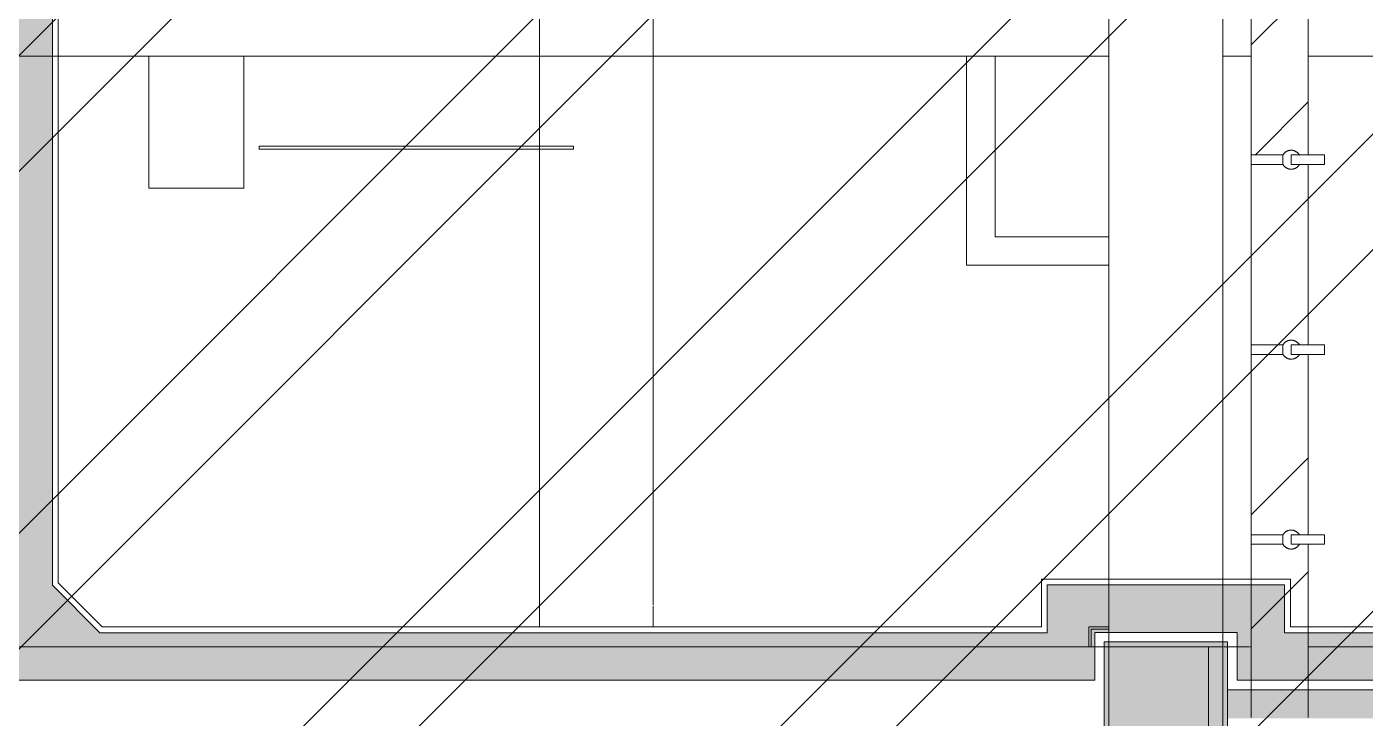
# Model space of a CAD drawing. Header units: millimetres. Extents: x -57519 to 497916, y -349472 to 446842.
# Drawn here: x 331103 to 338153, y 15947 to 19588 of the extents above; entities that cross this region are included whole.
import ezdxf

# ---------------------------------------------------------------- set-up
doc = ezdxf.new("R2010")
doc.units = ezdxf.units.MM
for name, color, linetype, lineweight in [('A-CLNG', 13, 'Continuous', 5), ('A-DETL-GENF', 92, 'Continuous', 5), ('A-FLOR', 192, 'Continuous', 5), ('A-GENM', 13, 'Continuous', 5), ('A-WALL', 113, 'Continuous', 20), ('A-WALL-PATT', 111, 'Continuous', 20), ('S-COLS', 52, 'Continuous', 20)]:
    doc.layers.add(name, color=color, linetype=linetype, lineweight=lineweight)
pattern_1 = [(45, (248763.4, 0), (-1237.437, 1237.437), []), (45, (248763.4, 1875), (-1237.437, 1237.437), [])]

# ---------------------------------------------------------------- blocks, each defined once
blk = doc.blocks.new('Walls 10 - Walls 10-7226506-SITE COVERAGE')
at = {"layer": 'A-WALL-PATT', "lineweight": 5}
h = blk.add_hatch(dxfattribs=at)
h.set_pattern_fill('FP_19', color=256, style=0, pattern_type=2)
h.set_pattern_definition(pattern_1)
h.paths.add_polyline_path([(89089.3, 14444.2), (89089.3, 14863.2), (88999.3, 14868.6), (88999.3, 14913.2), (89089.3, 14913.2), (89089.3, 15863.2), (88999.3, 15868.6), (88999.3, 15913.2), (89089.3, 15913.2), (89089.3, 15947.5), (88789.3, 15947.5), (88791.5, 15913.2), (88956, 15907.7), (88956, 15863.8), (88789.3, 15863.2), (88789.3, 14913.2), (88956, 14907.7), (88956, 14863.8), (88789.3, 14863.2), (88789.3, 14444.2)], flags=0)
h.paths.add_polyline_path([(89089.3, 16097.5), (89089.3, 16147.5), (88789.3, 16147.5), (88789.3, 16097.5), (89064.4, 16097.5)], flags=0)
h.paths.add_polyline_path([(89059.8, 16397.5), (89089.3, 16397.5), (89089.3, 16863.2), (88999.3, 16868.6), (88999.3, 16913.2), (89089.3, 16913.2), (89089.3, 17863.2), (88999.3, 17868.6), (88999.3, 17913.2), (89089.3, 17913.2), (89089.3, 18863.2), (88999.3, 18868.6), (88999.3, 18913.2), (89089.3, 18913.2), (89089.3, 19863.2), (88999.3, 19868.6), (88999.3, 19913.2), (89089.3, 19913.2), (89089.3, 20863.2), (88999.3, 20863.2), (88999.3, 20913.2), (89089.3, 20913.2), (89089.3, 21207.5), (88789.3, 21207.5), (88789.3, 20913.2), (88956, 20907.7), (88956, 20863.8), (88789.3, 20863.2), (88789.3, 19913.2), (88956, 19907.7), (88956, 19863.8), (88789.3, 19863.2), (88789.3, 18913.2), (88956, 18907.7), (88956, 18863.8), (88789.3, 18863.2), (88789.3, 17913.2), (88956, 17907.7), (88956, 17863.8), (88789.3, 17863.2), (88789.3, 16913.2), (88956, 16907.7), (88956, 16863.8), (88789.3, 16863.2), (88789.3, 16649.2), (88964.3, 16649.2), (88964.3, 16397.5)], flags=0)
h.paths.add_polyline_path([(88789.3, 21457.5), (89089.3, 21457.5), (89089.3, 21863.2), (88999.3, 21863.2), (88999.3, 21913.2), (89089.3, 21913.2), (89089.3, 22863.2), (88999.3, 22863.2), (88999.3, 22913.2), (89089.3, 22913.2), (89089.3, 23863.2), (88999.3, 23868.6), (88999.3, 23913.2), (89089.3, 23913.2), (89089.3, 24863.2), (88999.3, 24868.6), (88999.3, 24913.2), (89089.3, 24913.2), (89089.3, 25307.5), (88789.3, 25307.5), (88789.3, 24913.2), (88956, 24907.7), (88956, 24863.8), (88789.3, 24863.2), (88789.3, 23913.2), (88956, 23907.7), (88956, 23863.8), (88789.3, 23863.2), (88789.3, 22913.2), (88956, 22907.7), (88956, 22863.8), (88789.3, 22863.2), (88789.3, 21913.2), (88956, 21907.7), (88956, 21863.8), (88789.3, 21863.2), (88789.3, 21839.1)], flags=0)
h.paths.add_polyline_path([(88923.2, 25457.5), (89089.3, 25457.5), (89089.3, 25863.2), (88999.3, 25868.6), (88999.3, 25913.2), (89089.3, 25913.2), (89089.3, 26863.2), (88999.3, 26868.6), (88999.3, 26913.2), (89089.3, 26913.2), (89089.3, 27863.2), (88999.3, 27868.6), (88999.3, 27913.2), (89089.3, 27913.2), (89089.3, 28857.5), (88789.3, 28857.5), (88789.3, 27913.2), (88956, 27907.7), (88956, 27863.8), (88789.3, 27863.2), (88789.3, 26913.2), (88956, 26907.7), (88956, 26863.8), (88789.3, 26863.2), (88789.3, 25913.2), (88956, 25907.7), (88956, 25863.8), (88789.3, 25863.2), (88789.3, 25457.5)], flags=0)
h.paths.add_polyline_path([(88789.3, 29007.5), (89089.3, 29007.5), (89089.3, 29863.2), (88999.3, 29868.6), (88999.3, 29913.2), (89089.3, 29913.2), (89089.3, 30863.2), (88999.3, 30868.6), (88999.3, 30913.2), (89089.3, 30913.2), (89089.3, 31863.2), (88999.3, 31868.6), (88999.3, 31913.2), (89089.3, 31913.2), (89089.3, 32863.2), (88999.3, 32868.6), (88999.3, 32913.2), (89089.3, 32913.2), (89089.3, 33863.2), (88999.3, 33868.6), (88999.3, 33913.2), (89089.3, 33913.2), (89089.3, 34632.5), (88139.3, 34632.5), (88139.3, 35647.5), (88114.3, 35647.5), (88114.3, 35797.5), (88139.3, 35797.5), (88139.3, 37247.5), (87839.3, 37247.5), (87839.3, 34332.5), (88789.3, 34332.5), (88789.3, 33913.2), (88956, 33907.7), (88956, 33863.8), (88789.3, 33863.2), (88789.3, 32913.2), (88956, 32907.7), (88956, 32863.8), (88789.3, 32863.2), (88789.3, 31913.2), (88956, 31907.7), (88956, 31863.8), (88789.3, 31863.2), (88789.3, 30913.2), (88956, 30907.7), (88956, 30863.8), (88789.3, 30863.2), (88789.3, 29913.2), (88956, 29907.7), (88956, 29863.8), (88789.3, 29863.2), (88789.3, 29199.4)], flags=0)
h.paths.add_polyline_path([(88139.3, 37397.5), (88139.3, 37897.5), (87839.3, 37897.5), (87839.3, 37397.5), (87979.8, 37397.5)], flags=0)
h.paths.add_polyline_path([(87839.3, 38047.5), (88139.3, 38047.5), (88139.3, 40132.5), (86739.3, 40132.5), (86739.3, 40967.5), (86649.3, 40972.9), (86649.3, 41017.5), (86739.3, 41017.5), (86739.3, 41967.5), (86649.3, 41972.9), (86649.3, 42017.5), (86739.3, 42017.5), (86739.3, 42547.5), (86569.3, 42547.5), (86569.3, 42017), (86606, 42012), (86606, 41968.1), (86569.3, 41967.5), (86569.3, 41017), (86606, 41012), (86606, 40968.1), (86569.3, 40967.5), (86569.3, 40807.5), (86469.3, 40807.5), (86469.3, 40967.6), (86439.3, 40967.5), (86439.3, 40017.5), (86606, 40012), (86606, 39968.1), (86439.3, 39967.5), (86439.3, 39832.5), (87839.3, 39832.5), (87839.3, 38326.2)], flags=0)
h.paths.add_polyline_path([(86818.5, 39967.5), (86649.3, 39972.9), (86649.3, 40017.5), (86824.2, 40017.5), (86824.2, 39967.5)], flags=0)
h.paths.add_polyline_path([(86469.3, 41017.4), (86469.3, 41967.6), (86439.3, 41967.5), (86439.3, 41017.5)], flags=0)
h.paths.add_polyline_path([(86469.3, 42017.4), (86469.3, 42547.5), (86439.3, 42547.5), (86439.3, 42017.5)], flags=0)
h.paths.add_polyline_path([(86660.6, 42697.5), (86739.3, 42697.5), (86739.3, 42967.5), (86649.3, 42972.9), (86650.8, 43017.5), (86739.3, 43017.5), (86739.3, 43197.5), (86569.3, 43197.5), (86569.3, 43017), (86606, 43012), (86606, 42968.1), (86569.3, 42967.5), (86569.3, 42697.5)], flags=0)
h.paths.add_polyline_path([(86469.3, 42697.5), (86469.3, 42967.6), (86439.3, 42967.5), (86439.3, 42697.5)], flags=0)
h.paths.add_polyline_path([(86469.3, 43017.4), (86469.3, 43197.5), (86439.3, 43197.5), (86439.3, 43017.5)], flags=0)
h.paths.add_polyline_path([(86469.3, 43347.5), (86469.3, 43967.6), (86439.3, 43967.5), (86439.3, 43347.5)], flags=0)
h.paths.add_polyline_path([(86569.3, 43347.5), (86739.3, 43347.5), (86739.3, 43967.5), (86649.3, 43967.5), (86649.3, 44017.5), (86739.3, 44017.5), (86739.3, 44967.5), (86649.3, 44972.9), (86649.3, 45017.5), (86739.3, 45017.5), (86739.3, 45967.5), (86649.3, 45972.9), (86649.3, 46017.5), (86739.3, 46017.5), (86739.3, 46967.5), (86649.3, 46972.9), (86649.3, 47017.5), (86739.3, 47017.5), (86739.3, 47687.5), (86569.3, 47687.5), (86569.3, 47017), (86606, 47012), (86606, 46968.1), (86569.3, 46967.5), (86569.3, 46017), (86606, 46012), (86606, 45968.1), (86569.3, 45967.5), (86569.3, 45017), (86606, 45012), (86606, 44968.1), (86569.3, 44967.5), (86569.3, 44017), (86606, 44012), (86606, 43968.1), (86569.3, 43967.5), (86569.3, 43625.6)], flags=0)
h.paths.add_polyline_path([(86469.3, 44017.4), (86469.3, 44967.6), (86439.3, 44967.5), (86439.3, 44017.5)], flags=0)
h.paths.add_polyline_path([(86469.3, 45017.4), (86469.3, 45967.6), (86439.3, 45967.5), (86439.3, 45017.5)], flags=0)
h.paths.add_polyline_path([(86469.3, 46017.4), (86469.3, 46967.6), (86439.3, 46967.5), (86439.3, 46017.5)], flags=0)
h.paths.add_polyline_path([(86469.3, 47017.4), (86469.3, 47687.5), (86439.3, 47687.5), (86439.3, 47017.5)], flags=0)
h.paths.add_polyline_path([(86439.3, 47837.5), (86469.3, 47837.5), (86469.3, 47967.6), (86439.3, 47967.5)], flags=0)
h.paths.add_polyline_path([(86739.3, 47837.5), (86739.3, 47967.5), (86649.3, 47972.9), (86649.3, 48017.5), (86739.3, 48017.5), (86739.3, 48337.5), (86569.3, 48336.2), (86569.3, 48017), (86606, 48012), (86606, 47968.1), (86569.3, 47967.5), (86569.3, 47837.5), (86729.8, 47837.5)], flags=0)
h.paths.add_polyline_path([(86469.3, 48017.4), (86469.3, 48337.5), (86439.3, 48336.2), (86439.3, 48017.5)], flags=0)
h.paths.add_polyline_path([(86469.3, 48487.5), (86468.1, 48967.6), (86439.3, 48967.5), (86439.3, 48487.5)], flags=0)
h.paths.add_polyline_path([(86569.3, 48487.5), (86739.3, 48487.5), (86739.3, 48967.5), (86649.3, 48972.9), (86649.3, 49017.5), (86739.3, 49017.5), (86739.3, 49907.5), (86569.3, 49907.5), (86569.3, 49017), (86606, 49012), (86606, 48968.1), (86569.3, 48967.5), (86569.3, 48925)], flags=0)
h.paths.add_polyline_path([(86469.3, 49017.4), (86469.3, 49907.5), (86439.3, 49907.5), (86439.3, 49017.5), (86466.6, 49017.4)], flags=0)
h = blk.add_hatch(dxfattribs=at)
h.set_pattern_fill('FP_19', color=256, style=0, pattern_type=2)
h.set_pattern_definition(pattern_1)
h.paths.add_polyline_path([(89089.3, 15947.5), (89089.3, 16097.5), (88789.3, 16097.5), (88789.3, 15947.5), (89066.6, 15947.5)], flags=0)
h.paths.add_polyline_path([(89089.3, 16147.5), (89089.3, 16397.5), (88964.3, 16399.2), (88964.3, 16649.2), (88789.3, 16649.2), (88789.3, 16147.5), (89063.6, 16147.5)], flags=0)
h.paths.add_polyline_path([(89089.3, 21207.5), (89089.3, 21457.5), (88789.3, 21457.5), (88789.3, 21207.5), (88987.3, 21207.5)], flags=0)
h.paths.add_polyline_path([(88925.4, 25307.5), (89089.3, 25307.5), (89089.3, 25457.5), (88789.3, 25457.5), (88789.3, 25307.5)], flags=0)
h.paths.add_polyline_path([(88956, 28857.5), (88999.3, 28863.2), (88999.3, 28913.2), (89089.3, 28913.4), (89089.3, 29007.5), (88789.3, 29007.5), (88789.3, 28913.2), (88956, 28907.7), (88956, 28863.8), (88789.3, 28857.5), (88871.9, 28857.5)], flags=0)
h.paths.add_polyline_path([(88114.3, 35647.5), (88139.3, 35647.5), (88139.3, 35797.5), (88114.3, 35797.5), (88114.3, 35676.5)], flags=0)
h.paths.add_polyline_path([(87839.3, 37247.5), (88139.3, 37247.5), (88139.3, 37397.5), (87839.3, 37397.5), (87839.3, 37332.8)], flags=0)
h.paths.add_polyline_path([(87938.5, 37897.5), (88139.3, 37897.5), (88139.3, 38047.5), (87839.3, 38047.5), (87839.3, 37897.5)], flags=0)
h.paths.add_polyline_path([(86665.2, 42547.5), (86739.3, 42547.5), (86739.3, 42697.5), (86569.3, 42697.5), (86569.3, 42547.5)], flags=0)
h.paths.add_polyline_path([(86469.3, 42547.5), (86469.3, 42697.5), (86439.3, 42697.5), (86439.3, 42547.5)], flags=0)
h.paths.add_polyline_path([(86439.3, 43197.5), (86469.3, 43197.5), (86469.3, 43347.5), (86439.3, 43347.5), (86439.3, 43331.2)], flags=0)
h.paths.add_polyline_path([(86739.3, 43197.5), (86739.3, 43347.5), (86569.3, 43347.5), (86569.3, 43197.5), (86645.2, 43197.5)], flags=0)
h.paths.add_polyline_path([(86469.3, 47687.5), (86469.3, 47837.5), (86439.3, 47837.5), (86439.3, 47687.5)], flags=0)
h.paths.add_polyline_path([(86739.3, 47687.5), (86739.3, 47837.5), (86569.3, 47837.5), (86569.3, 47687.5)], flags=0)
h.paths.add_polyline_path([(86439.3, 48337.5), (86469.3, 48337.5), (86469.3, 48487.5), (86439.3, 48487.5), (86439.3, 48436.7)], flags=0)
h.paths.add_polyline_path([(86739.3, 48337.5), (86739.3, 48487.5), (86569.3, 48487.5), (86569.3, 48337.5)], flags=0)
at = {"layer": 'A-WALL', "lineweight": 5}
for p, q in [((88789.3, 18912.3), (88789.3, 19864)), ((89089.3, 19863.2), (89089.3, 18913.2)), ((88789.3, 18875.7), (88789.3, 18894.6)), ((88789.3, 17912.3), (88789.3, 18864)), ((89089.3, 18863.2), (89089.3, 17913.2)), ((88789.3, 17875.7), (88789.3, 17900.7)), ((88789.3, 16912.3), (88789.3, 17864)), ((89089.3, 17863.2), (89089.3, 16913.2)), ((88789.3, 16875.7), (88789.3, 16900.7)), ((88789.3, 16649.2), (88789.3, 16864)), ((89089.3, 16863.2), (89089.3, 16397.5)), ((88789.3, 16147.5), (88789.3, 16649.2)), ((89089.3, 16397.5), (89089.3, 16147.5)), ((88789.3, 16097.5), (88789.3, 16147.5)), ((89089.3, 16147.5), (89089.3, 16097.5)), ((88789.3, 15950.9), (88789.3, 16097.5)), ((89089.3, 16097.5), (89089.3, 15950.9))]:
    blk.add_line(p, q, dxfattribs=at)
blk = doc.blocks.new('DLN_Banner hook - DLN_Banner hook-V289-SITE COVERAGE')
at = {"layer": 'A-GENM'}
for p, q in [((-25, 0), (25, 0)), ((12.5, 0), (-12.5, 0)), ((-25, 0), (-25, -166.7)), ((25, -166.7), (25, 0)), ((-24.4, -166.7), (-25, -166.7)), ((-25, -166.7), (0, -166.7)), ((-25, -384.9), (-25, -210)), ((-25, -210), (25, -210)), ((0, -166.7), (25, -166.7)), ((25, -166.7), (24.4, -166.7)), ((25, -210), (25, -384.9)), ((-25, -385.6), (25, -385.6))]:
    blk.add_line(p, q, dxfattribs=at)
at = {"layer": 'A-GENM', "flags": 128}
for points in [[(-49.6, -203.7), (-49.8, -205.6), (-49.9, -207.6), (-50, -209.6), (-50, -211.6)], [(-41.1, -181.5), (-42.2, -183.1), (-43.2, -184.8), (-44.2, -186.6), (-45.1, -188.4), (-45.9, -190.2), (-46.7, -192), (-47.3, -193.9), (-48, -195.8), (-48.5, -197.8), (-48.9, -199.7), (-49.3, -201.7), (-49.6, -203.7)], [(-38.7, -178.3), (-39.9, -179.9), (-41.1, -181.5)], [(-25, -166.7), (-26.7, -167.7), (-28.4, -168.8), (-30, -170), (-31.6, -171.2), (-33.1, -172.5), (-34.6, -173.9), (-36, -175.3), (-37.4, -176.8), (-38.7, -178.3)], [(30.7, -170.5), (29.1, -169.4), (27.5, -168.2), (25.8, -167.2), (25, -166.7)], [(33.8, -173.1), (32.3, -171.8), (30.7, -170.5)], [(37.2, -243.4), (38.5, -241.9), (39.8, -240.3), (41, -238.7), (42.1, -237), (43.1, -235.3), (44.1, -233.6), (45, -231.8), (45.8, -230), (46.6, -228.1), (47.3, -226.2), (47.9, -224.3), (48.4, -222.4), (48.9, -220.5), (49.3, -218.5), (49.6, -216.5), (49.8, -214.5), (49.9, -212.5), (50, -210.5), (50, -208.5), (49.9, -206.5), (49.7, -204.6), (49.4, -202.6), (49.1, -200.6), (48.7, -198.6), (48.2, -196.7), (47.6, -194.8), (47, -192.9), (46.3, -191), (45.5, -189.2), (44.6, -187.4), (43.7, -185.6), (42.6, -183.9), (41.6, -182.2), (40.4, -180.6), (39.2, -179), (37.9, -177.4), (36.6, -175.9), (35.2, -174.5), (33.8, -173.1)], [(-50, -211.6), (-49.9, -213.6), (-49.7, -215.6), (-49.4, -217.6), (-49.1, -219.6), (-48.7, -221.5)], [(-48.7, -221.5), (-48.2, -223.5), (-47.6, -225.4), (-46.9, -227.3), (-46.2, -229.1), (-45.4, -231), (-44.5, -232.8), (-43.6, -234.5), (-42.6, -236.3), (-41.5, -237.9)], [(-41.5, -237.9), (-40.3, -239.6), (-39.1, -241.2), (-37.8, -242.7), (-36.5, -244.2), (-35.1, -245.6), (-33.6, -247), (-32.1, -248.3)], [(-32.1, -248.3), (-30.6, -249.6), (-29, -250.8), (-27.3, -251.9), (-25.6, -252.9)], [(24.8, -253.4), (26.6, -252.4), (28.2, -251.3), (29.9, -250.1), (31.4, -248.9), (33, -247.6), (34.4, -246.2), (35.9, -244.8), (37.2, -243.4)]]:
    blk.add_lwpolyline(points, dxfattribs=at)
blk = doc.blocks.new('DLN_Banner hook - DLN_Banner hook-V290-SITE COVERAGE')
at = {"layer": 'A-GENM'}
for p, q in [((-25, 0), (-21.7, 0)), ((-21.7, 0), (25, 0)), ((12.5, 0), (-12.5, 0)), ((-25, 0), (-25, -166.7)), ((25, -166.7), (25, 0)), ((-24.4, -166.7), (-25, -166.7)), ((-25, -166.7), (0, -166.7)), ((-25, -384.9), (-25, -210)), ((-25, -210), (25, -210)), ((0, -166.7), (25, -166.7)), ((25, -166.7), (24.4, -166.7)), ((25.8, -167.2), (25, -166.7)), ((25, -210), (25, -384.9)), ((-27.3, -251.9), (-25.6, -252.9)), ((33, -247.6), (34.4, -246.2)), ((-25, -385.6), (25, -385.6))]:
    blk.add_line(p, q, dxfattribs=at)
at = {"layer": 'A-GENM', "flags": 128}
for points in [[(-25, -166.7), (-26.7, -167.7), (-28.4, -168.8), (-30, -170), (-31.6, -171.2), (-33.1, -172.5), (-34.6, -173.9), (-36, -175.3), (-37.4, -176.8), (-38.7, -178.3), (-39.9, -179.9), (-41.1, -181.5), (-42.2, -183.1), (-43.2, -184.8), (-44.2, -186.6), (-45.1, -188.4), (-45.9, -190.2), (-46.7, -192), (-47.3, -193.9), (-48, -195.8), (-48.5, -197.8), (-48.9, -199.7), (-49.3, -201.7), (-49.6, -203.7), (-49.8, -205.6), (-49.9, -207.6), (-50, -209.6), (-50, -211.6), (-49.9, -213.6), (-49.7, -215.6), (-49.4, -217.6), (-49.1, -219.6), (-48.7, -221.5), (-48.2, -223.5), (-47.6, -225.4), (-46.9, -227.3), (-46.2, -229.1), (-45.4, -231), (-44.5, -232.8), (-43.6, -234.5), (-42.6, -236.3), (-41.5, -237.9), (-40.3, -239.6), (-39.1, -241.2), (-37.8, -242.7), (-36.5, -244.2), (-35.1, -245.6), (-33.6, -247), (-32.1, -248.3), (-30.6, -249.6), (-29, -250.8), (-27.3, -251.9)], [(29.1, -169.4), (27.5, -168.2), (25.8, -167.2)], [(35.2, -174.5), (33.8, -173.1), (32.3, -171.8), (30.7, -170.5), (29.1, -169.4)], [(47, -192.9), (46.3, -191), (45.5, -189.2), (44.6, -187.4), (43.7, -185.6), (42.6, -183.9), (41.6, -182.2), (40.4, -180.6), (39.2, -179), (37.9, -177.4), (36.6, -175.9), (35.2, -174.5)], [(49.8, -214.5), (49.9, -212.5), (50, -210.5), (50, -208.5), (49.9, -206.5), (49.7, -204.6), (49.4, -202.6), (49.1, -200.6), (48.7, -198.6), (48.2, -196.7), (47.6, -194.8), (47, -192.9)], [(24.8, -253.4), (26.6, -252.4), (28.2, -251.3), (29.9, -250.1), (31.4, -248.9), (33, -247.6)], [(34.4, -246.2), (35.9, -244.8), (37.2, -243.4), (38.5, -241.9), (39.8, -240.3), (41, -238.7), (42.1, -237), (43.1, -235.3), (44.1, -233.6), (45, -231.8), (45.8, -230), (46.6, -228.1), (47.3, -226.2), (47.9, -224.3), (48.4, -222.4), (48.9, -220.5), (49.3, -218.5), (49.6, -216.5), (49.8, -214.5)]]:
    blk.add_lwpolyline(points, dxfattribs=at)
blk = doc.blocks.new('DLN_Banner hook - DLN_Banner hook-V291-SITE COVERAGE')
at = {"layer": 'A-GENM'}
for p, q in [((-25, 0), (25, 0)), ((6.5, 0), (-12.5, 0)), ((-25, 0), (-25, -166.7)), ((25, -166.7), (25, 0)), ((-24.4, -166.7), (-25, -166.7)), ((-25, -166.7), (0, -166.7)), ((-25, -247.6), (-25, -210)), ((-25, -210), (25, -210)), ((0, -166.7), (25, -166.7)), ((25, -166.7), (24.4, -166.7)), ((25, -210), (25, -312.2)), ((-25, -289.7), (-25, -247.6)), ((-25, -384.9), (-25, -289.7)), ((25, -312.2), (25, -384.9)), ((-25, -385.6), (25, -385.6)), ((25, -384.9), (25, -384.9))]:
    blk.add_line(p, q, dxfattribs=at)
at = {"layer": 'A-GENM', "flags": 128}
for points in [[(-25, -166.7), (-26.7, -167.7), (-28.4, -168.8), (-30, -170), (-31.6, -171.2), (-33.1, -172.5), (-34.6, -173.9), (-36, -175.3), (-37.4, -176.8), (-38.7, -178.3), (-39.9, -179.9), (-41.1, -181.5), (-42.2, -183.1), (-43.2, -184.8), (-44.2, -186.6), (-45.1, -188.4), (-45.9, -190.2), (-46.7, -192), (-47.3, -193.9), (-48, -195.8), (-48.5, -197.8), (-48.9, -199.7), (-49.3, -201.7), (-49.6, -203.7), (-49.8, -205.6), (-49.9, -207.6), (-50, -209.6), (-50, -211.6), (-49.9, -213.6), (-49.7, -215.6), (-49.4, -217.6), (-49.1, -219.6), (-48.7, -221.5), (-48.2, -223.5), (-47.6, -225.4), (-46.9, -227.3), (-46.2, -229.1), (-45.4, -231), (-44.5, -232.8), (-43.6, -234.5), (-42.6, -236.3)], [(31.4, -248.9), (33, -247.6), (34.4, -246.2), (35.9, -244.8), (37.2, -243.4), (38.5, -241.9), (39.8, -240.3), (41, -238.7), (42.1, -237), (43.1, -235.3), (44.1, -233.6), (45, -231.8), (45.8, -230), (46.6, -228.1), (47.3, -226.2), (47.9, -224.3), (48.4, -222.4), (48.9, -220.5), (49.3, -218.5), (49.6, -216.5), (49.8, -214.5), (49.9, -212.5), (50, -210.5), (50, -208.5), (49.9, -206.5), (49.7, -204.6), (49.4, -202.6), (49.1, -200.6), (48.7, -198.6), (48.2, -196.7), (47.6, -194.8), (47, -192.9), (46.3, -191), (45.5, -189.2), (44.6, -187.4), (43.7, -185.6), (42.6, -183.9), (41.6, -182.2), (40.4, -180.6), (39.2, -179), (37.9, -177.4), (36.6, -175.9), (35.2, -174.5), (33.8, -173.1), (32.3, -171.8), (30.7, -170.5), (29.1, -169.4), (27.5, -168.2), (25.8, -167.2), (25, -166.7)], [(-42.6, -236.3), (-41.5, -237.9), (-40.3, -239.6), (-39.1, -241.2), (-37.8, -242.7), (-36.5, -244.2), (-35.1, -245.6), (-33.6, -247), (-32.1, -248.3), (-30.6, -249.6), (-29, -250.8), (-27.3, -251.9), (-25.6, -252.9)], [(24.8, -253.4), (26.6, -252.4), (28.2, -251.3), (29.9, -250.1), (31.4, -248.9)]]:
    blk.add_lwpolyline(points, dxfattribs=at)
blk = doc.blocks.new('Walls 1 - Walls 1-3032194-SITE COVERAGE')
at = {"layer": 'A-WALL-PATT', "lineweight": 5, "transparency": 33554560}
h = blk.add_hatch(color=253, dxfattribs=at)
h.paths.add_polyline_path([(82149.3, 16147.5), (87964.3, 16147.5), (87964.3, 16399.2), (88714.3, 16399.2), (88714.3, 16147.5), (91689.3, 16147.5), (91689.3, 21457.5), (82149.3, 21457.5), (82149.3, 16539.7)], flags=0)
h.paths.add_polyline_path([(90465.8, 16397.5), (88964.3, 16397.5), (88964.3, 16649.2), (87714.3, 16649.2), (87714.3, 16397.5), (82724.3, 16397.5), (82474.3, 16647.5), (82474.3, 20897.5), (82724.3, 21207.5), (91214.3, 21207.5), (91464.3, 20897.5), (91464.3, 16647.5), (91214.3, 16397.5)], flags=0)
at = {"layer": 'A-WALL', "lineweight": 5}
for p, q in [((85039.3, 16428.5), (85039.3, 21176.5)), ((85039.3, 21176.5), (85039.3, 16428.5)), ((85639.3, 21176.5), (85639.3, 16544.5)), ((85639.3, 16544.5), (85639.3, 21176.5)), ((88039.3, 16680.2), (88039.3, 21176.5)), ((88039.3, 21176.5), (88039.3, 16680.2)), ((88639.3, 21176.5), (88639.3, 16680.2)), ((88639.3, 16680.2), (88639.3, 21176.5)), ((82474.3, 16647.5), (82474.3, 20897.5)), ((82474.3, 20897.5), (82474.3, 16647.5)), ((82474.3, 16647.5), (82474.3, 20897.5)), ((82474.3, 20897.5), (82474.3, 16647.5)), ((82724.3, 16397.5), (82474.3, 16647.5)), ((82474.3, 16647.5), (82724.3, 16397.5)), ((82724.3, 16397.5), (82474.3, 16647.5)), ((82474.3, 16647.5), (82724.3, 16397.5)), ((88964.3, 16649.2), (87714.3, 16649.2)), ((87714.3, 16649.2), (87714.3, 16397.5)), ((87714.3, 16649.2), (88039.3, 16649.2)), ((88964.3, 16649.2), (87714.3, 16649.2)), ((87714.3, 16649.2), (88039.3, 16649.2)), ((88639.3, 16649.2), (88964.3, 16649.2)), ((88639.3, 16649.2), (88964.3, 16649.2)), ((88964.3, 16397.5), (88964.3, 16649.2)), ((88964.3, 16649.2), (88964.3, 16397.5)), ((88964.3, 16397.5), (88964.3, 16649.2)), ((88964.3, 16649.2), (88964.3, 16397.5)), ((85639.3, 16539.7), (85639.3, 16428.5)), ((85639.3, 16428.5), (85639.3, 16539.7)), ((87714.3, 16397.5), (87714.3, 16539.7)), ((87714.3, 16539.7), (87714.3, 16397.5)), ((87714.3, 16397.5), (87714.3, 16539.7)), ((87714.3, 16397.5), (82724.3, 16397.5)), ((82724.3, 16397.5), (85039.3, 16397.5)), ((87714.3, 16397.5), (82724.3, 16397.5)), ((82724.3, 16397.5), (85039.3, 16397.5)), ((85639.3, 16397.5), (87714.3, 16397.5)), ((85639.3, 16397.5), (87714.3, 16397.5)), ((87964.3, 16147.5), (87964.3, 16399.2)), ((87964.3, 16399.2), (88714.3, 16399.2)), ((88714.3, 16399.2), (87964.3, 16399.2)), ((87964.3, 16399.2), (87964.3, 16147.5)), ((88714.3, 16399.2), (88714.3, 16147.5)), ((88714.3, 16147.5), (88714.3, 16399.2)), ((91214.3, 16397.5), (88964.3, 16397.5)), ((88964.3, 16397.5), (91214.3, 16397.5)), ((91214.3, 16397.5), (88964.3, 16397.5)), ((88964.3, 16397.5), (91214.3, 16397.5)), ((82149.3, 16147.5), (87964.3, 16147.5)), ((87964.3, 16147.5), (82149.3, 16147.5)), ((88714.3, 16147.5), (91689.3, 16147.5)), ((91689.3, 16147.5), (88714.3, 16147.5))]:
    blk.add_line(p, q, dxfattribs=at)

msp = doc.modelspace()

# ---------------------------------------------------------------- hatches: boundary and pattern name
at = {"layer": 'A-DETL-GENF'}
h = msp.add_hatch(dxfattribs=at)
h.set_pattern_fill('FP_40', color=250, style=0, pattern_type=2)
h.set_pattern_definition([(45, (248763.4, 0), (-1257.236, 1257.236), []), (45, (248763.4, 1905), (-1257.236, 1257.236), [])])
h.paths.add_polyline_path([(325750.1, -8642.5), (328562.7, -8642.5), (328562.7, 4657.5), (341312.7, 4657.5), (341312.7, 30557.5), (342712.7, 30557.5), (342712.7, 48907.7), (339962.7, 48907.7), (339962.7, 52157.5), (338962.7, 52157.5), (338962.7, 53757.5), (297512.7, 53757.5), (297512.7, 52247.5), (286277.7, 52247.5), (286277.7, 34407.5), (285902.7, 34407.5), (285902.7, 7407.5), (286277.7, 7407.5), (286277.7, -2267.5), (315555.2, -2267.5), (315555.2, -8642.5), (321257.1, -8642.5)], flags=0)
at = {"layer": 'A-WALL-PATT', "lineweight": 5, "transparency": 33554560}
msp.add_hatch(color=253, dxfattribs=at).paths.add_polyline_path([(339229.2, 15947.5), (340302.7, 15947.5), (340302.7, 16097.5), (337427.7, 16097.5), (337427.7, 15947.5), (338106, 15947.5)], flags=0)
at = {"layer": 'S-COLS', "transparency": 33554432}
msp.add_hatch(color=9, dxfattribs=at).paths.add_polyline_path([(336982.7, 15699.2), (337427.7, 15699.2), (337427.7, 16349.2), (336777.7, 16349.2), (336777.7, 15699.2)], flags=0)

# ---------------------------------------------------------------- linework, layer by layer
at = {"layer": 'A-CLNG'}
for p, q in [((336052.7, 18332.3), (336052.7, 19432.8)), ((336202.7, 19432.8), (336202.7, 18482.3)), ((336802.7, 19432.8), (336202.7, 19432.8)), ((336202.7, 18482.3), (336802.7, 18482.3)), ((336802.7, 18332.3), (336052.7, 18332.3)), ((329620.7, 16324.2), (336802.7, 16324.2))]:
    msp.add_line(p, q, dxfattribs=at)
at = {"layer": 'A-FLOR'}
for p, q in [((337402.7, 31007.5), (337402.7, 13443.8)), ((337552.7, 15950.9), (337552.7, 31007.5)), ((325452.7, 19432.8), (336202.7, 19432.8)), ((331745.9, 19432.8), (331745.9, 18739.3)), ((332245.9, 18739.3), (332245.9, 19432.8)), ((336802.7, 16349.2), (336802.7, 19432.8)), ((337402.7, 19433.8), (337552.7, 19433.8)), ((337852.7, 19433.8), (340802.7, 19433.8)), ((331745.9, 18739.3), (332245.9, 18739.3)), ((336777.7, 15947.5), (336777.7, 16324.2)), ((336802.7, 16349.2), (337402.7, 16349.2)), ((337327.7, 16324.2), (337327.7, 15724.2)), ((337540.8, 16324.2), (337407.7, 16324.2)), ((337552.7, 16324.2), (337544.3, 16324.2)), ((340802.7, 16324.2), (337852.7, 16324.2))]:
    msp.add_line(p, q, dxfattribs=at)
at = {"layer": 'A-WALL', "lineweight": 5}
for p, q in [((337552.7, 23740.8), (337552.7, 15950.9)), ((332327.7, 18959.2), (333982.7, 18959.2)), ((332327.7, 18959.2), (332327.7, 18944.2)), ((333982.7, 18944.2), (332327.7, 18944.2)), ((333982.7, 18944.2), (333982.7, 18959.2)), ((336697.7, 16429.2), (336802.7, 16429.2)), ((336697.7, 16324.2), (336697.7, 16429.2)), ((336709.7, 16417.2), (336799.7, 16417.2)), ((336709.7, 16417.2), (336709.7, 16324.2)), ((337402.7, 16324.2), (336709.7, 16324.2)), ((336802.7, 16324.2), (336802.7, 16349.2)), ((336802.7, 16324.2), (336802.7, 15967.2)), ((337402.7, 16349.2), (337402.7, 15699.2)), ((340452.7, 16097.5), (337427.7, 16097.5)), ((337427.7, 16097.5), (337427.7, 15947.5))]:
    msp.add_line(p, q, dxfattribs=at)
at = {"layer": 'A-WALL', "lineweight": 18}
for p, q in [((331237.7, 20897.5), (331237.7, 16647.5)), ((331268.7, 16660.3), (331268.7, 20886.5)), ((331237.7, 16647.5), (331487.7, 16397.5)), ((331500.6, 16428.5), (331268.7, 16660.3)), ((336446.7, 16680.2), (336446.7, 16428.5)), ((337758.7, 16680.2), (336446.7, 16680.2)), ((336477.7, 16397.5), (336477.7, 16649.2)), ((336477.7, 16649.2), (337727.7, 16649.2)), ((337727.7, 16649.2), (337727.7, 16397.5)), ((337758.7, 16428.5), (337758.7, 16680.2)), ((336446.7, 16428.5), (331500.6, 16428.5)), ((339964.9, 16428.5), (337758.7, 16428.5)), ((331487.7, 16397.5), (336477.7, 16397.5)), ((337727.7, 16397.5), (339977.7, 16397.5))]:
    msp.add_line(p, q, dxfattribs=at)
at = {"layer": 'A-WALL', "color": 254, "lineweight": 5}
msp.add_line((336802.7, 15967.2), (336802.7, 15874.2), dxfattribs=at)
at = {"layer": 'S-COLS', "color": 53}
for p, q in [((337427.7, 16349.2), (336777.7, 16349.2)), ((336777.7, 16349.2), (336777.7, 15699.2)), ((337427.7, 15699.2), (337427.7, 16349.2))]:
    msp.add_line(p, q, dxfattribs=at)
at = {"layer": 'S-COLS', "color": 253, "lineweight": 5}
for p, q in [((336777.7, 15950.9), (336777.7, 16349.2)), ((336777.7, 16349.2), (337427.7, 16349.2)), ((337427.7, 16349.2), (337427.7, 16097.5)), ((337427.7, 16097.5), (337427.7, 15950.9))]:
    msp.add_line(p, q, dxfattribs=at)

# ---------------------------------------------------------------- block references
at = {"layer": 'A-GENM', "rotation": 89.99999999999955}
for name, p in [('DLN_Banner hook - DLN_Banner hook-V291-SITE COVERAGE', (337552.7, 18888.2)), ('DLN_Banner hook - DLN_Banner hook-V290-SITE COVERAGE', (337552.7, 17888.2)), ('DLN_Banner hook - DLN_Banner hook-V289-SITE COVERAGE', (337552.7, 16888.2))]:
    msp.add_blockref(name, p, dxfattribs=at)
at = {"layer": 'A-WALL', "lineweight": 5}
for name in ['Walls 10 - Walls 10-7226506-SITE COVERAGE', 'Walls 1 - Walls 1-3032194-SITE COVERAGE']:
    msp.add_blockref(name, (248763.4, 0), dxfattribs=at)

doc.saveas('drawing.dxf')
